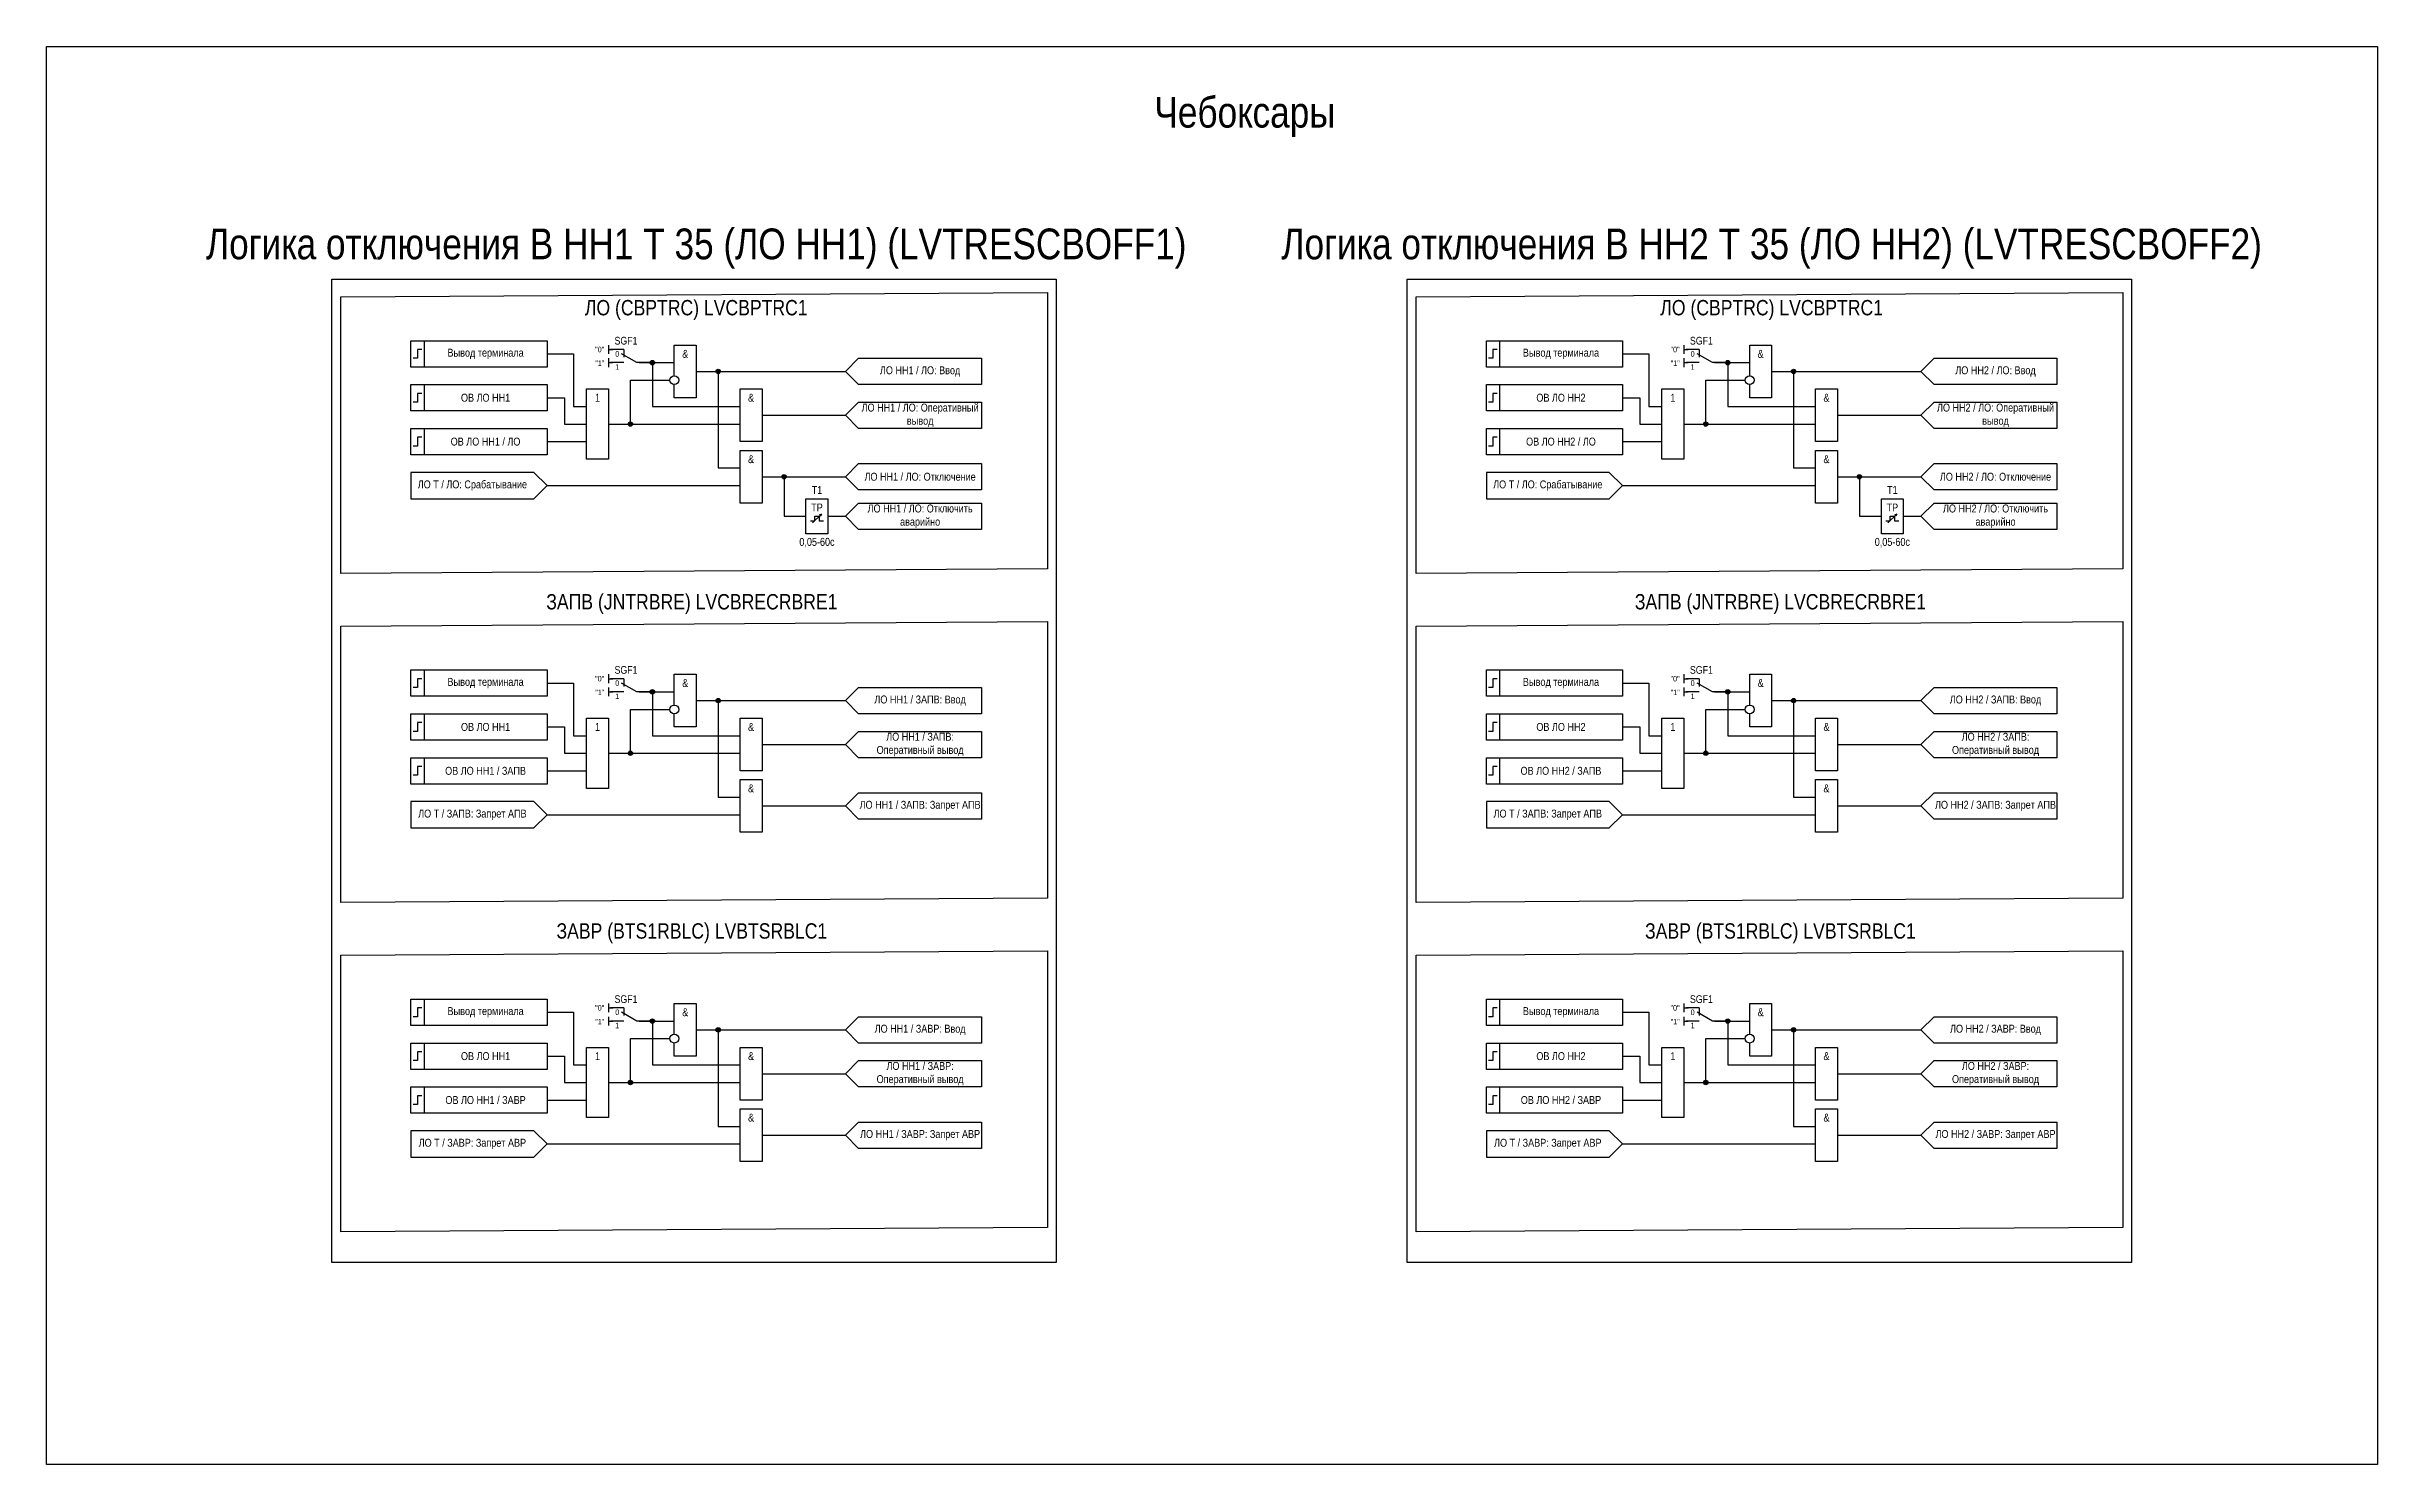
# Model space of a CAD drawing. Header units: millimetres. Extents: x -501 to 482, y 0 to 678.
# Drawn here: x -67 to 464, y 355 to 678 of the extents above; entities that cross this region are included whole.
import ezdxf
from ezdxf.enums import TextEntityAlignment as Align

# ---------------------------------------------------------------- set-up
doc = ezdxf.new("R2010")
doc.units = ezdxf.units.MM
doc.layers.add('Основная', color=7, linetype='Continuous')
doc.styles.add('2.5_Gost_RD', font='ARIALN.TTF', dxfattribs={"height": 2.5})
doc.styles.add('3.5_Gost_RD', font='ARIALN.TTF', dxfattribs={"height": 3.5})
doc.styles.add('Вывод', font='ARIALN.TTF', dxfattribs={"height": 2.5})
doc.styles.add('Компонент', font='ARIALN.TTF', dxfattribs={"height": 3.5})

# ---------------------------------------------------------------- blocks, each defined once
blk = doc.blocks.new('Точка')
at = {"ltscale": 100}
h = blk.add_hatch(color=256, dxfattribs=at)
h.dxf.hatch_style = 1
edge = h.paths.add_edge_path()
edge.add_arc((0, 0), 0.5, 0, 360)
blk.add_circle((0, 0), 0.5, dxfattribs=at)
blk = doc.blocks.new('*U78')
at = {"layer": 'Основная', "color": 0}
blk.add_line((0, 0), (7, 4), dxfattribs=at)
at = {"layer": 'Основная', "ltscale": 0.35}
blk.add_line((6, 6), (6, 2.5), dxfattribs=at)
blk = doc.blocks.new('*U80')
at = {"layer": 'Основная', "color": 0}
for p, q in [((-3, 6), (-9, 6)), ((-3, 0), (-9, 0)), ((9, 0), (3, 0))]:
    blk.add_line(p, q, dxfattribs=at)
at = {"layer": 'Основная', "ltscale": 0.25, "xscale": -1}
blk.add_blockref('*U78', (3, 0), dxfattribs=at)
at = {"layer": 'Основная'}
for tag, height, style, p in [('ОУ', 3.5, 'Компонент', (-2, 10)), ('В1', 2.5, 'Вывод', (-14, 6)), ('В2', 2.5, 'Вывод', (-6, 4)), ('В3', 2.5, 'Вывод', (-6, -2))]:
    blk.add_attdef(tag, text='', height=height, dxfattribs=dict(at, style=style)).set_placement(p, align=Align.MIDDLE_CENTER)

msp = doc.modelspace()

# ---------------------------------------------------------------- linework, layer by layer
at = {"ltscale": 100}
for p, q in [((61, 610), (61, 608)), ((61, 609), (62, 609)), ((61, 607), (61, 605)), ((61, 606), (62, 606)), ((306, 610), (306, 608)), ((306, 609), (307, 609)), ((306, 607), (306, 605)), ((306, 606), (307, 606)), ((118, 583), (115, 580)), ((115, 580), (118, 577)), ((363, 583), (360, 580)), ((360, 580), (363, 577)), ((107.5, 569.5), (109.5, 571.5)), ((109.5, 571.5), (108.99, 571.25)), ((109.5, 571.5), (109.26, 571.02)), ((352.5, 569.5), (354.5, 571.5)), ((354.5, 571.5), (353.99, 571.25)), ((354.5, 571.5), (354.26, 571.02)), ((61, 535), (61, 533)), ((61, 534), (62, 534)), ((61, 532), (61, 530)), ((61, 531), (62, 531)), ((306, 535), (306, 533)), ((306, 534), (307, 534)), ((306, 532), (306, 530)), ((306, 531), (307, 531)), ((118, 508), (115, 505)), ((115, 505), (118, 502)), ((363, 508), (360, 505)), ((360, 505), (363, 502)), ((61, 460), (61, 458)), ((61, 459), (62, 459)), ((61, 457), (61, 455)), ((306, 460), (306, 458)), ((306, 459), (307, 459)), ((306, 457), (306, 455)), ((61, 456), (62, 456)), ((306, 456), (307, 456)), ((118, 433), (115, 430)), ((363, 433), (360, 430)), ((115, 430), (118, 427)), ((360, 430), (363, 427))]:
    msp.add_line(p, q, dxfattribs=at)
for points in [[(-67, 678), (464, 678), (464, 355), (-67, 355)], [(-2, 625), (163, 625), (163, 401), (-2, 401)], [(243, 625), (408, 625), (408, 401), (243, 401)], [(245, 621), (406, 622), (406, 559), (245, 558)], [(16, 611), (19, 611), (19, 605), (16, 605)], [(16, 611), (47, 611), (47, 605), (16, 605)], [(261, 611), (264, 611), (264, 605), (261, 605)], [(261, 611), (292, 611), (292, 605), (261, 605)], [(16, 601), (19, 601), (19, 595), (16, 595)], [(16, 601), (47, 601), (47, 595), (16, 595)], [(261, 601), (264, 601), (264, 595), (261, 595)], [(261, 601), (292, 601), (292, 595), (261, 595)], [(56, 600), (61, 600), (61, 584), (56, 584)], [(91, 600), (96, 600), (96, 588), (91, 588)], [(301, 600), (306, 600), (306, 584), (301, 584)], [(336, 600), (341, 600), (341, 588), (336, 588)], [(16, 591), (19, 591), (19, 585), (16, 585)], [(16, 591), (47, 591), (47, 585), (16, 585)], [(261, 591), (264, 591), (264, 585), (261, 585)], [(261, 591), (292, 591), (292, 585), (261, 585)], [(91, 586), (96, 586), (96, 574), (91, 574)], [(336, 586), (341, 586), (341, 574), (336, 574)], [(106, 575), (111, 575), (111, 567), (106, 567)], [(351, 575), (356, 575), (356, 567), (351, 567)], [(0, 546), (161, 547), (161, 484), (0, 483)], [(245, 546), (406, 547), (406, 484), (245, 483)], [(16, 536), (19, 536), (19, 530), (16, 530)], [(16, 536), (47, 536), (47, 530), (16, 530)], [(261, 536), (264, 536), (264, 530), (261, 530)], [(261, 536), (292, 536), (292, 530), (261, 530)], [(16, 526), (19, 526), (19, 520), (16, 520)], [(16, 526), (47, 526), (47, 520), (16, 520)], [(261, 526), (264, 526), (264, 520), (261, 520)], [(261, 526), (292, 526), (292, 520), (261, 520)], [(56, 525), (61, 525), (61, 509), (56, 509)], [(91, 525), (96, 525), (96, 513), (91, 513)], [(301, 525), (306, 525), (306, 509), (301, 509)], [(336, 525), (341, 525), (341, 513), (336, 513)], [(16, 516), (19, 516), (19, 510), (16, 510)], [(16, 516), (47, 516), (47, 510), (16, 510)], [(261, 516), (264, 516), (264, 510), (261, 510)], [(261, 516), (292, 516), (292, 510), (261, 510)], [(91, 511), (96, 511), (96, 499), (91, 499)], [(336, 511), (341, 511), (341, 499), (336, 499)], [(0, 471), (161, 472), (161, 409), (0, 408)], [(245, 471), (406, 472), (406, 409), (245, 408)], [(16, 461), (19, 461), (19, 455), (16, 455)], [(16, 461), (47, 461), (47, 455), (16, 455)], [(261, 461), (264, 461), (264, 455), (261, 455)], [(261, 461), (292, 461), (292, 455), (261, 455)], [(16, 451), (19, 451), (19, 445), (16, 445)], [(16, 451), (47, 451), (47, 445), (16, 445)], [(56, 450), (61, 450), (61, 434), (56, 434)], [(91, 450), (96, 450), (96, 438), (91, 438)], [(261, 451), (264, 451), (264, 445), (261, 445)], [(261, 451), (292, 451), (292, 445), (261, 445)], [(301, 450), (306, 450), (306, 434), (301, 434)], [(336, 450), (341, 450), (341, 438), (336, 438)], [(16, 441), (19, 441), (19, 435), (16, 435)], [(16, 441), (47, 441), (47, 435), (16, 435)], [(261, 441), (264, 441), (264, 435), (261, 435)], [(261, 441), (292, 441), (292, 435), (261, 435)], [(91, 436), (96, 436), (96, 424), (91, 424)], [(336, 436), (341, 436), (341, 424), (336, 424)]]:
    msp.add_lwpolyline(points, close=True, dxfattribs=at)
at = {"color": 3, "ltscale": 100}
msp.add_lwpolyline([(0, 621), (161, 622), (161, 559), (0, 558)], close=True, dxfattribs=at)
at = {"lineweight": 30, "ltscale": 100}
for points in [[(18.5, 609), (17.5, 609), (17.5, 607), (16.5, 607)], [(263.5, 609), (262.5, 609), (262.5, 607), (261.5, 607)], [(18.5, 599), (17.5, 599), (17.5, 597), (16.5, 597)], [(263.5, 599), (262.5, 599), (262.5, 597), (261.5, 597)], [(18.5, 589), (17.5, 589), (17.5, 587), (16.5, 587)], [(263.5, 589), (262.5, 589), (262.5, 587), (261.5, 587)], [(18.5, 534), (17.5, 534), (17.5, 532), (16.5, 532)], [(263.5, 534), (262.5, 534), (262.5, 532), (261.5, 532)], [(18.5, 524), (17.5, 524), (17.5, 522), (16.5, 522)], [(263.5, 524), (262.5, 524), (262.5, 522), (261.5, 522)], [(18.5, 514), (17.5, 514), (17.5, 512), (16.5, 512)], [(263.5, 514), (262.5, 514), (262.5, 512), (261.5, 512)], [(18.5, 459), (17.5, 459), (17.5, 457), (16.5, 457)], [(263.5, 459), (262.5, 459), (262.5, 457), (261.5, 457)], [(18.5, 449), (17.5, 449), (17.5, 447), (16.5, 447)], [(263.5, 449), (262.5, 449), (262.5, 447), (261.5, 447)], [(18.5, 439), (17.5, 439), (17.5, 437), (16.5, 437)], [(263.5, 439), (262.5, 439), (262.5, 437), (261.5, 437)]]:
    msp.add_lwpolyline(points, dxfattribs=at)
at = {"ltscale": 100}
for points in [[(47, 608), (53, 608), (53, 596), (56, 596)], [(68, 606), (76, 606)], [(68, 606), (71, 606), (71, 596), (91, 596)], [(76, 603), (76, 610), (81, 610), (81, 598), (76, 598), (76, 601)], [(115, 604), (118, 607), (146, 607), (146, 601), (118, 601), (115, 604)], [(292, 608), (298, 608), (298, 596), (301, 596)], [(313, 606), (321, 606)], [(313, 606), (316, 606), (316, 596), (336, 596)], [(321, 603), (321, 610), (326, 610), (326, 598), (321, 598), (321, 601)], [(360, 604), (363, 607), (391, 607), (391, 601), (363, 601), (360, 604)], [(61, 592), (66, 592), (66, 602), (75, 602)], [(81, 604), (115, 604)], [(81, 604), (86, 604), (86, 582), (91, 582)], [(306, 592), (311, 592), (311, 602), (320, 602)], [(326, 604), (360, 604)], [(326, 604), (331, 604), (331, 582), (336, 582)], [(47, 598), (51, 598), (51, 592), (56, 592)], [(115, 594), (118, 597), (146, 597), (146, 591), (118, 591), (115, 594)], [(292, 598), (296, 598), (296, 592), (301, 592)], [(360, 594), (363, 597), (391, 597), (391, 591), (363, 591), (360, 594)], [(61, 592), (91, 592)], [(96, 594), (115, 594)], [(306, 592), (336, 592)], [(341, 594), (360, 594)], [(47, 588), (56, 588)], [(292, 588), (301, 588)], [(47, 578), (44, 581), (16, 581), (16, 575), (44, 575), (47, 578)], [(96, 580), (115, 580)], [(96, 580), (101, 580), (101, 571), (106, 571)], [(115, 580), (118, 583), (146, 583), (146, 577), (118, 577), (115, 580)], [(292, 578), (289, 581), (261, 581), (261, 575), (289, 575), (292, 578)], [(341, 580), (360, 580)], [(341, 580), (346, 580), (346, 571), (351, 571)], [(360, 580), (363, 583), (391, 583), (391, 577), (363, 577), (360, 580)], [(47, 578), (91, 578)], [(115, 571), (118, 574), (146, 574), (146, 568), (118, 568), (115, 571)], [(292, 578), (336, 578)], [(360, 571), (363, 574), (391, 574), (391, 568), (363, 568), (360, 571)], [(107, 570), (108, 570), (108, 571), (109, 571), (109, 570), (110, 570)], [(111, 571), (115, 571)], [(352, 570), (353, 570), (353, 571), (354, 571), (354, 570), (355, 570)], [(356, 571), (360, 571)], [(47, 533), (53, 533), (53, 521), (56, 521)], [(68, 531), (76, 531)], [(68, 531), (71, 531), (71, 521), (91, 521)], [(76, 528), (76, 535), (81, 535), (81, 523), (76, 523), (76, 526)], [(115, 529), (118, 532), (146, 532), (146, 526), (118, 526), (115, 529)], [(292, 533), (298, 533), (298, 521), (301, 521)], [(313, 531), (321, 531)], [(313, 531), (316, 531), (316, 521), (336, 521)], [(321, 528), (321, 535), (326, 535), (326, 523), (321, 523), (321, 526)], [(360, 529), (363, 532), (391, 532), (391, 526), (363, 526), (360, 529)], [(61, 517), (66, 517), (66, 527), (75, 527)], [(81, 529), (115, 529)], [(81, 529), (86, 529), (86, 507), (91, 507)], [(306, 517), (311, 517), (311, 527), (320, 527)], [(326, 529), (360, 529)], [(326, 529), (331, 529), (331, 507), (336, 507)], [(47, 523), (51, 523), (51, 517), (56, 517)], [(115, 519), (118, 522), (146, 522), (146, 516), (118, 516), (115, 519)], [(292, 523), (296, 523), (296, 517), (301, 517)], [(360, 519), (363, 522), (391, 522), (391, 516), (363, 516), (360, 519)], [(61, 517), (91, 517)], [(96, 519), (115, 519)], [(306, 517), (336, 517)], [(341, 519), (360, 519)], [(47, 513), (56, 513)], [(292, 513), (301, 513)], [(47, 503), (44, 506), (16, 506), (16, 500), (44, 500), (47, 503)], [(96, 505), (115, 505)], [(115, 505), (118, 508), (146, 508), (146, 502), (118, 502), (115, 505)], [(292, 503), (289, 506), (261, 506), (261, 500), (289, 500), (292, 503)], [(341, 505), (360, 505)], [(360, 505), (363, 508), (391, 508), (391, 502), (363, 502), (360, 505)], [(47, 503), (91, 503)], [(292, 503), (336, 503)], [(47, 458), (53, 458), (53, 446), (56, 446)], [(76, 453), (76, 460), (81, 460), (81, 448), (76, 448), (76, 451)], [(115, 454), (118, 457), (146, 457), (146, 451), (118, 451), (115, 454)], [(292, 458), (298, 458), (298, 446), (301, 446)], [(321, 453), (321, 460), (326, 460), (326, 448), (321, 448), (321, 451)], [(360, 454), (363, 457), (391, 457), (391, 451), (363, 451), (360, 454)], [(61, 442), (66, 442), (66, 452), (75, 452)], [(68, 456), (76, 456)], [(68, 456), (71, 456), (71, 446), (91, 446)], [(81, 454), (115, 454)], [(81, 454), (86, 454), (86, 432), (91, 432)], [(306, 442), (311, 442), (311, 452), (320, 452)], [(313, 456), (321, 456)], [(313, 456), (316, 456), (316, 446), (336, 446)], [(326, 454), (360, 454)], [(326, 454), (331, 454), (331, 432), (336, 432)], [(47, 448), (51, 448), (51, 442), (56, 442)], [(115, 444), (118, 447), (146, 447), (146, 441), (118, 441), (115, 444)], [(292, 448), (296, 448), (296, 442), (301, 442)], [(360, 444), (363, 447), (391, 447), (391, 441), (363, 441), (360, 444)], [(61, 442), (91, 442)], [(96, 444), (115, 444)], [(306, 442), (336, 442)], [(341, 444), (360, 444)], [(47, 438), (56, 438)], [(292, 438), (301, 438)], [(47, 428), (44, 431), (16, 431), (16, 425), (44, 425), (47, 428)], [(115, 430), (118, 433), (146, 433), (146, 427), (118, 427), (115, 430)], [(292, 428), (289, 431), (261, 431), (261, 425), (289, 425), (292, 428)], [(360, 430), (363, 433), (391, 433), (391, 427), (363, 427), (360, 430)], [(47, 428), (91, 428)], [(96, 430), (115, 430)], [(292, 428), (336, 428)], [(341, 430), (360, 430)]]:
    msp.add_lwpolyline(points, dxfattribs=at)
for centre in [(76, 602), (321, 602), (76, 527), (321, 527), (76, 452), (321, 452)]:
    msp.add_circle(centre, 1)

# ---------------------------------------------------------------- block references
for p in [(71, 606), (316, 606), (86, 604), (331, 604), (66, 592), (311, 592), (101, 580), (346, 580), (71, 531), (316, 531), (86, 529), (331, 529), (66, 517), (311, 517), (71, 456), (86, 454), (316, 456), (331, 454), (66, 442), (311, 442)]:
    msp.add_blockref('Точка', p, dxfattribs=at)
at = {"layer": 'Основная', "ltscale": 0.25, "xscale": 0.5, "yscale": 0.5, "zscale": 0.5}
for p in [(66, 606), (311, 606), (66, 531), (311, 531), (66, 456), (311, 456)]:
    msp.add_blockref('*U80', p, dxfattribs=at).add_auto_attribs({'ОУ': 'SGF1', 'В1': '"0"', 'В2': '0', 'В3': '1'})

# ---------------------------------------------------------------- texts
at = {"color": 3, "ltscale": 100, "char_height": 7, "attachment_point": 5, "style": '3.5_Gost_RD'}
for s, insert, width in [('Чебоксары', (206, 662), 218.5721), ('Логика отключения В НН1 Т 35 (ЛО НН1) (LVTRESCBOFF1)', (81, 632), 238.7878), ('Логика отключения В НН2 Т 35 (ЛО НН2) (LVTRESCBOFF2)', (326, 632), 263.935)]:
    msp.add_mtext(s, dxfattribs=dict(at, insert=insert, width=width))
at = {"ltscale": 100, "attachment_point": 5}
for s, insert, char_height, width, style in [('ЛО (CBPTRC) {\\C6;LVCBPTRC1}', (81, 618), 3.5, 140, '3.5_Gost_RD'), ('ЛО (CBPTRC) {\\C6;LVCBPTRC1}', (326, 618), 3.5, 140, '3.5_Gost_RD'), ('Вывод терминала', (33, 608), 1.8, 28, '2.5_Gost_RD'), ('&', (78.5, 608), 1.8, 5, '2.5_Gost_RD'), ('Вывод терминала', (278, 608), 1.8, 28, '2.5_Gost_RD'), ('&', (323.5, 608), 1.8, 5, '2.5_Gost_RD'), ('ЛО НН1 / ЛО: Ввод', (132, 604), 1.8, 28, '2.5_Gost_RD'), ('ЛО НН2 / ЛО: Ввод', (377, 604), 1.8, 28, '2.5_Gost_RD'), ('ОВ ЛО НН1', (33, 598), 1.8, 28, '2.5_Gost_RD'), ('1', (58.5, 598), 1.8, 5, '2.5_Gost_RD'), ('&', (93.5, 598), 1.8, 5, '2.5_Gost_RD'), ('ЛО НН1 / ЛО: Оперативный вывод', (132, 594), 1.8, 28, '2.5_Gost_RD'), ('ОВ ЛО НН2', (278, 598), 1.8, 28, '2.5_Gost_RD'), ('1', (303.5, 598), 1.8, 5, '2.5_Gost_RD'), ('&', (338.5, 598), 1.8, 5, '2.5_Gost_RD'), ('ЛО НН2 / ЛО: Оперативный вывод', (377, 594), 1.8, 28, '2.5_Gost_RD'), ('ОВ ЛО НН1 / ЛО', (33, 588), 1.8, 28, '2.5_Gost_RD'), ('&', (93.5, 584), 1.8, 5, '2.5_Gost_RD'), ('ОВ ЛО НН2 / ЛО', (278, 588), 1.8, 28, '2.5_Gost_RD'), ('&', (338.5, 584), 1.8, 5, '2.5_Gost_RD'), ('ЛО Т / ЛО: Срабатывание', (30, 578), 1.8, 28, '2.5_Gost_RD'), ('ЛО НН1 / ЛО: Отключение ', (132, 580), 1.8, 28, '2.5_Gost_RD'), ('ЛО Т / ЛО: Срабатывание', (275, 578), 1.8, 28, '2.5_Gost_RD'), ('ЛО НН2 / ЛО: Отключение ', (377, 580), 1.8, 28, '2.5_Gost_RD'), ('TP', (108.5, 573), 1.8, 5, '2.5_Gost_RD'), ('T1', (108.5, 577), 1.8, 5, '2.5_Gost_RD'), ('ЛО НН1 / ЛО: Отключить аварийно', (132, 571), 1.8, 28, '2.5_Gost_RD'), ('TP', (353.5, 573), 1.8, 5, '2.5_Gost_RD'), ('T1', (353.5, 577), 1.8, 5, '2.5_Gost_RD'), ('ЛО НН2 / ЛО: Отключить аварийно', (377, 571), 1.8, 28, '2.5_Gost_RD'), ('0,05-60с', (108.5, 565), 1.8, 5, '2.5_Gost_RD'), ('0,05-60с', (353.5, 565), 1.8, 5, '2.5_Gost_RD'), ('ЗАПВ (JNTRBRE) {\\C6;LVCBRECRBRE1}', (80, 551), 3.5, 140, '3.5_Gost_RD'), ('ЗАПВ (JNTRBRE) {\\C6;LVCBRECRBRE1}', (328, 551), 3.5, 140, '3.5_Gost_RD'), ('Вывод терминала', (33, 533), 1.8, 28, '2.5_Gost_RD'), ('&', (78.5, 533), 1.8, 5, '2.5_Gost_RD'), ('Вывод терминала', (278, 533), 1.8, 28, '2.5_Gost_RD'), ('&', (323.5, 533), 1.8, 5, '2.5_Gost_RD'), ('ЛО НН1 / ЗАПВ: Ввод', (132, 529), 1.8, 28, '2.5_Gost_RD'), ('ЛО НН2 / ЗАПВ: Ввод', (377, 529), 1.8, 28, '2.5_Gost_RD'), ('ОВ ЛО НН1', (33, 523), 1.8, 28, '2.5_Gost_RD'), ('1', (58.5, 523), 1.8, 5, '2.5_Gost_RD'), ('&', (93.5, 523), 1.8, 5, '2.5_Gost_RD'), ('ЛО НН1 / ЗАПВ: Оперативный вывод', (132, 519), 1.8, 28, '2.5_Gost_RD'), ('ОВ ЛО НН2', (278, 523), 1.8, 28, '2.5_Gost_RD'), ('1', (303.5, 523), 1.8, 5, '2.5_Gost_RD'), ('&', (338.5, 523), 1.8, 5, '2.5_Gost_RD'), ('ЛО НН2 / ЗАПВ: Оперативный вывод', (377, 519), 1.8, 28, '2.5_Gost_RD'), ('ОВ ЛО НН1 / ЗАПВ', (33, 513), 1.8, 28, '2.5_Gost_RD'), ('&', (93.5, 509), 1.8, 5, '2.5_Gost_RD'), ('ОВ ЛО НН2 / ЗАПВ', (278, 513), 1.8, 28, '2.5_Gost_RD'), ('&', (338.5, 509), 1.8, 5, '2.5_Gost_RD'), ('ЛО НН1 / ЗАПВ: Запрет АПВ', (132, 505), 1.8, 28, '2.5_Gost_RD'), ('ЛО НН2 / ЗАПВ: Запрет АПВ', (377, 505), 1.8, 28, '2.5_Gost_RD'), ('ЛО Т / ЗАПВ: Запрет АПВ', (30, 503), 1.8, 28, '2.5_Gost_RD'), ('ЛО Т / ЗАПВ: Запрет АПВ', (275, 503), 1.8, 28, '2.5_Gost_RD'), ('ЗАВР (BTS1RBLC) {\\C6;LVBTSRBLC1}', (80, 476), 3.5, 140, '3.5_Gost_RD'), ('ЗАВР (BTS1RBLC) {\\C6;LVBTSRBLC1}', (328, 476), 3.5, 140, '3.5_Gost_RD'), ('Вывод терминала', (33, 458), 1.8, 28, '2.5_Gost_RD'), ('&', (78.5, 458), 1.8, 5, '2.5_Gost_RD'), ('Вывод терминала', (278, 458), 1.8, 28, '2.5_Gost_RD'), ('&', (323.5, 458), 1.8, 5, '2.5_Gost_RD'), ('ЛО НН1 / ЗАВР: Ввод', (132, 454), 1.8, 28, '2.5_Gost_RD'), ('ЛО НН2 / ЗАВР: Ввод', (377, 454), 1.8, 28, '2.5_Gost_RD'), ('ОВ ЛО НН1', (33, 448), 1.8, 28, '2.5_Gost_RD'), ('1', (58.5, 448), 1.8, 5, '2.5_Gost_RD'), ('&', (93.5, 448), 1.8, 5, '2.5_Gost_RD'), ('ЛО НН1 / ЗАВР: Оперативный вывод', (132, 444), 1.8, 28, '2.5_Gost_RD'), ('ОВ ЛО НН2', (278, 448), 1.8, 28, '2.5_Gost_RD'), ('1', (303.5, 448), 1.8, 5, '2.5_Gost_RD'), ('&', (338.5, 448), 1.8, 5, '2.5_Gost_RD'), ('ЛО НН2 / ЗАВР: Оперативный вывод', (377, 444), 1.8, 28, '2.5_Gost_RD'), ('ОВ ЛО НН1 / ЗАВР', (33, 438), 1.8, 28, '2.5_Gost_RD'), ('ОВ ЛО НН2 / ЗАВР', (278, 438), 1.8, 28, '2.5_Gost_RD'), ('&', (93.5, 434), 1.8, 5, '2.5_Gost_RD'), ('ЛО НН1 / ЗАВР: Запрет АВР', (132, 430), 1.8, 28, '2.5_Gost_RD'), ('&', (338.5, 434), 1.8, 5, '2.5_Gost_RD'), ('ЛО НН2 / ЗАВР: Запрет АВР', (377, 430), 1.8, 28, '2.5_Gost_RD'), ('ЛО Т / ЗАВР: Запрет АВР', (30, 428), 1.8, 28, '2.5_Gost_RD'), ('ЛО Т / ЗАВР: Запрет АВР', (275, 428), 1.8, 28, '2.5_Gost_RD')]:
    msp.add_mtext(s, dxfattribs=dict(at, insert=insert, char_height=char_height, width=width, style=style))
at = {"ltscale": 100, "char_height": 1.25, "attachment_point": 1, "style": '3.5_Gost_RD'}
for insert in [(58, 606.5), (303, 606.5), (58, 531.5), (303, 531.5), (58, 456.5), (303, 456.5)]:
    msp.add_mtext_dynamic_manual_height_columns('"1"', width=2, gutter_width=17.5, heights=[0], dxfattribs=dict(at, insert=insert))

doc.saveas('drawing.dxf')
